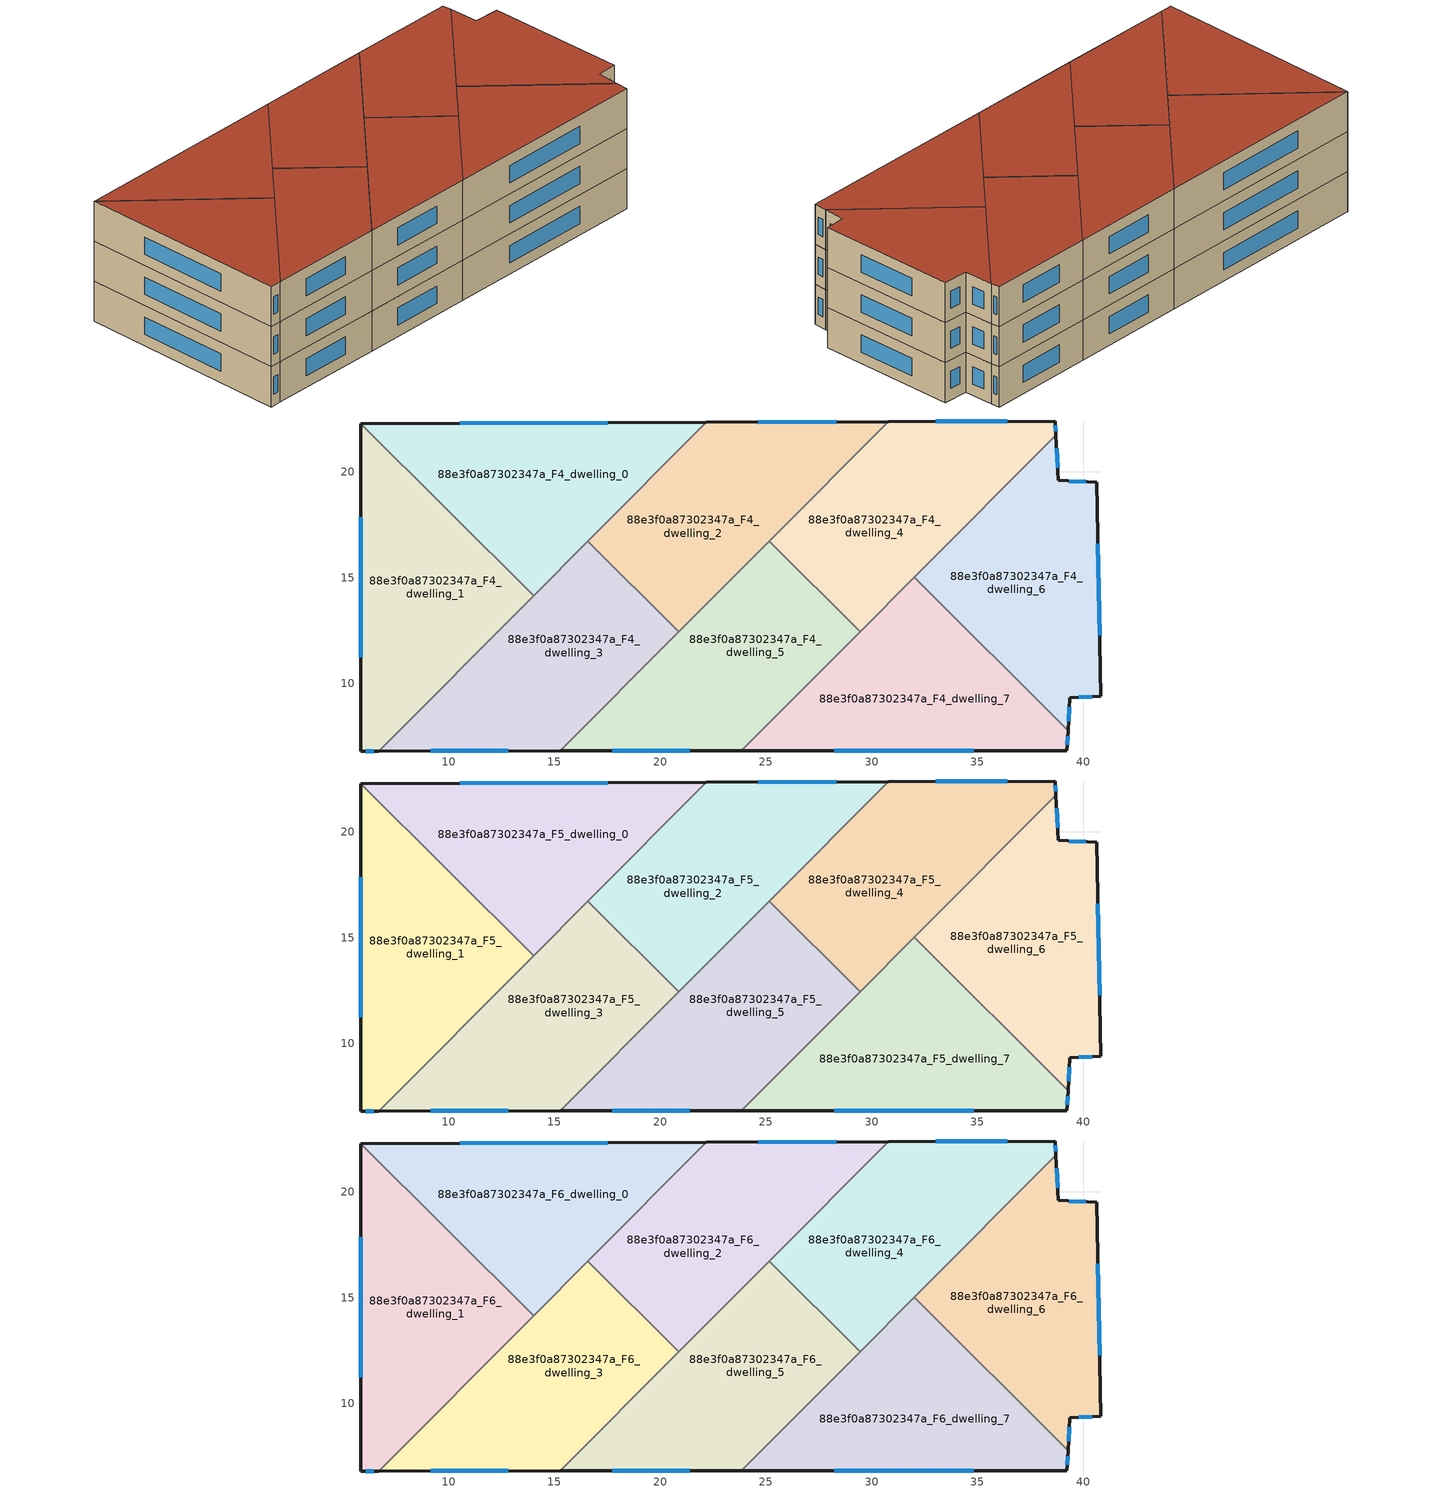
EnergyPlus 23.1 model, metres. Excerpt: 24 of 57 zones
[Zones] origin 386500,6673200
88e3f0a87302347a_F4_dwelling_0
 floor to 88e3f0a87302347a_F3_dwelling_0 (EU_floor_Construction): 22.18,22.34 14.02,14.15 5.85,22.28 z12
 wall outside (EU_wall_Construction): 22.18,22.34 5.85,22.28 z12:15
 wall to 88e3f0a87302347a_F4_dwelling_1 (EU_wall_Construction): 5.85,22.28 14.02,14.15 z12:15
 wall to 88e3f0a87302347a_F4_dwelling_2 (EU_wall_Construction): 16.58,16.72 22.18,22.34 z12:15
 wall to 88e3f0a87302347a_F4_dwelling_3 (EU_wall_Construction): 14.02,14.15 16.58,16.72 z12:15
 window (EU_Window_Construction): 17.51,22.33 10.52,22.3 z12.86:14.14
88e3f0a87302347a_F4_dwelling_1
 floor to 88e3f0a87302347a_F3_dwelling_1 (EU_floor_Construction): 14.02,14.15 6.71,6.8 5.84,6.8 5.84,22.28 5.85,22.28 z12
 wall outside (EU_wall_Construction): 5.85,22.28 5.84,22.28 5.84,6.8 6.71,6.8 z12:15
 wall to 88e3f0a87302347a_F4_dwelling_3 (EU_wall_Construction): 6.71,6.8 14.02,14.15 z12:15
 window (EU_Window_Construction): 6.09,6.8 6.46,6.8 / 5.84,17.86 5.84,11.23 z12.86:14.14
88e3f0a87302347a_F4_dwelling_2
 floor to 88e3f0a87302347a_F3_dwelling_2 (EU_floor_Construction): 30.77,22.37 20.88,12.44 16.58,16.72 22.18,22.34 z12
 wall outside (EU_wall_Construction): 30.77,22.37 22.18,22.34 z12:15
 wall to 88e3f0a87302347a_F4_dwelling_3 (EU_wall_Construction): 16.58,16.72 20.88,12.44 z12:15
 wall to 88e3f0a87302347a_F4_dwelling_4 (EU_wall_Construction): 25.15,16.73 30.77,22.37 z12:15
 wall to 88e3f0a87302347a_F4_dwelling_5 (EU_wall_Construction): 20.88,12.44 25.15,16.73 z12:15
 window (EU_Window_Construction): 28.32,22.37 24.63,22.35 z12.86:14.14
88e3f0a87302347a_F4_dwelling_3
 floor to 88e3f0a87302347a_F3_dwelling_3 (EU_floor_Construction): 20.88,12.44 15.28,6.81 6.71,6.8 16.58,16.72 z12
 wall outside (EU_wall_Construction): 6.71,6.8 15.28,6.81 z12:15
 wall to 88e3f0a87302347a_F4_dwelling_5 (EU_wall_Construction): 15.28,6.81 20.88,12.44 z12:15
 window (EU_Window_Construction): 9.15,6.8 12.83,6.81 z12.86:14.14
88e3f0a87302347a_F4_dwelling_4
 floor to 88e3f0a87302347a_F3_dwelling_4 (EU_floor_Construction): 38.67,22.4 38.7,21.74 29.45,12.45 25.15,16.73 30.77,22.37 z12
 wall outside (EU_wall_Construction): 38.7,21.74 38.67,22.4 30.77,22.37 z12:15
 wall to 88e3f0a87302347a_F4_dwelling_5 (EU_wall_Construction): 25.15,16.73 29.45,12.45 z12:15
 wall to 88e3f0a87302347a_F4_dwelling_6 (EU_wall_Construction): 32,15.01 38.7,21.74 z12:15
 wall to 88e3f0a87302347a_F4_dwelling_7 (EU_wall_Construction): 29.45,12.45 32,15.01 z12:15
 window (EU_Window_Construction): 36.41,22.39 33.03,22.38 / 38.69,21.93 38.68,22.21 z12.86:14.14
88e3f0a87302347a_F4_dwelling_5
 floor to 88e3f0a87302347a_F3_dwelling_5 (EU_floor_Construction): 29.45,12.45 23.84,6.81 15.28,6.81 25.15,16.73 z12
 wall outside (EU_wall_Construction): 15.28,6.81 23.84,6.81 z12:15
 wall to 88e3f0a87302347a_F4_dwelling_7 (EU_wall_Construction): 23.84,6.81 29.45,12.45 z12:15
 window (EU_Window_Construction): 17.72,6.81 21.4,6.81 z12.86:14.14
88e3f0a87302347a_F4_dwelling_6
 floor to 88e3f0a87302347a_F3_dwelling_6 (EU_floor_Construction): 38.7,21.74 38.82,19.59 40.64,19.5 40.84,9.38 39.37,9.32 39.28,7.76 32,15.01 z12
 wall outside (EU_wall_Construction): 39.28,7.76 39.37,9.32 40.84,9.38 40.64,19.5 38.82,19.59 38.7,21.74 z12:15
 wall to 88e3f0a87302347a_F4_dwelling_7 (EU_wall_Construction): 32,15.01 39.28,7.76 z12:15
 window (EU_Window_Construction): 39.31,8.21 39.35,8.88 / 38.79,20.2 38.74,21.12 / 40.12,19.53 39.34,19.57 / 40.78,12.27 40.69,16.61 / 39.79,9.34 40.42,9.36 z12.86:14.14
88e3f0a87302347a_F4_dwelling_7
 floor to 88e3f0a87302347a_F3_dwelling_7 (EU_floor_Construction): 39.28,7.76 39.23,6.82 23.84,6.81 32,15.01 z12
 wall outside (EU_wall_Construction): 23.84,6.81 39.23,6.82 39.28,7.76 z12:15
 window (EU_Window_Construction): 39.24,7.09 39.27,7.49 / 28.24,6.81 34.83,6.82 z12.86:14.14
88e3f0a87302347a_F5_dwelling_0
 floor to 88e3f0a87302347a_F4_dwelling_0 (EU_floor_Construction): 22.18,22.34 14.02,14.15 5.85,22.28 z15
 wall outside (EU_wall_Construction): 22.18,22.34 5.85,22.28 z15:18
 wall to 88e3f0a87302347a_F5_dwelling_1 (EU_wall_Construction): 5.85,22.28 14.02,14.15 z15:18
 wall to 88e3f0a87302347a_F5_dwelling_2 (EU_wall_Construction): 16.58,16.72 22.18,22.34 z15:18
 wall to 88e3f0a87302347a_F5_dwelling_3 (EU_wall_Construction): 14.02,14.15 16.58,16.72 z15:18
 window (EU_Window_Construction): 17.51,22.33 10.52,22.3 z15.86:17.14
88e3f0a87302347a_F5_dwelling_1
 floor to 88e3f0a87302347a_F4_dwelling_1 (EU_floor_Construction): 14.02,14.15 6.71,6.8 5.84,6.8 5.84,22.28 5.85,22.28 z15
 wall outside (EU_wall_Construction): 5.85,22.28 5.84,22.28 5.84,6.8 6.71,6.8 z15:18
 wall to 88e3f0a87302347a_F5_dwelling_3 (EU_wall_Construction): 6.71,6.8 14.02,14.15 z15:18
 window (EU_Window_Construction): 6.09,6.8 6.46,6.8 / 5.84,17.86 5.84,11.23 z15.86:17.14
88e3f0a87302347a_F5_dwelling_2
 floor to 88e3f0a87302347a_F4_dwelling_2 (EU_floor_Construction): 30.77,22.37 20.88,12.44 16.58,16.72 22.18,22.34 z15
 wall outside (EU_wall_Construction): 30.77,22.37 22.18,22.34 z15:18
 wall to 88e3f0a87302347a_F5_dwelling_3 (EU_wall_Construction): 16.58,16.72 20.88,12.44 z15:18
 wall to 88e3f0a87302347a_F5_dwelling_4 (EU_wall_Construction): 25.15,16.73 30.77,22.37 z15:18
 wall to 88e3f0a87302347a_F5_dwelling_5 (EU_wall_Construction): 20.88,12.44 25.15,16.73 z15:18
 window (EU_Window_Construction): 28.32,22.37 24.63,22.35 z15.86:17.14
88e3f0a87302347a_F5_dwelling_3
 floor to 88e3f0a87302347a_F4_dwelling_3 (EU_floor_Construction): 20.88,12.44 15.28,6.81 6.71,6.8 16.58,16.72 z15
 wall outside (EU_wall_Construction): 6.71,6.8 15.28,6.81 z15:18
 wall to 88e3f0a87302347a_F5_dwelling_5 (EU_wall_Construction): 15.28,6.81 20.88,12.44 z15:18
 window (EU_Window_Construction): 9.15,6.8 12.83,6.81 z15.86:17.14
88e3f0a87302347a_F5_dwelling_4
 floor to 88e3f0a87302347a_F4_dwelling_4 (EU_floor_Construction): 38.67,22.4 38.7,21.74 29.45,12.45 25.15,16.73 30.77,22.37 z15
 wall outside (EU_wall_Construction): 38.7,21.74 38.67,22.4 30.77,22.37 z15:18
 wall to 88e3f0a87302347a_F5_dwelling_5 (EU_wall_Construction): 25.15,16.73 29.45,12.45 z15:18
 wall to 88e3f0a87302347a_F5_dwelling_6 (EU_wall_Construction): 32,15.01 38.7,21.74 z15:18
 wall to 88e3f0a87302347a_F5_dwelling_7 (EU_wall_Construction): 29.45,12.45 32,15.01 z15:18
 window (EU_Window_Construction): 36.41,22.39 33.03,22.38 / 38.69,21.93 38.68,22.21 z15.86:17.14
88e3f0a87302347a_F5_dwelling_5
 floor to 88e3f0a87302347a_F4_dwelling_5 (EU_floor_Construction): 29.45,12.45 23.84,6.81 15.28,6.81 25.15,16.73 z15
 wall outside (EU_wall_Construction): 15.28,6.81 23.84,6.81 z15:18
 wall to 88e3f0a87302347a_F5_dwelling_7 (EU_wall_Construction): 23.84,6.81 29.45,12.45 z15:18
 window (EU_Window_Construction): 17.72,6.81 21.4,6.81 z15.86:17.14
88e3f0a87302347a_F5_dwelling_6
 floor to 88e3f0a87302347a_F4_dwelling_6 (EU_floor_Construction): 38.7,21.74 38.82,19.59 40.64,19.5 40.84,9.38 39.37,9.32 39.28,7.76 32,15.01 z15
 wall outside (EU_wall_Construction): 39.28,7.76 39.37,9.32 40.84,9.38 40.64,19.5 38.82,19.59 38.7,21.74 z15:18
 wall to 88e3f0a87302347a_F5_dwelling_7 (EU_wall_Construction): 32,15.01 39.28,7.76 z15:18
 window (EU_Window_Construction): 39.31,8.21 39.35,8.88 / 38.79,20.2 38.74,21.12 / 40.12,19.53 39.34,19.57 / 40.78,12.27 40.69,16.61 / 39.79,9.34 40.42,9.36 z15.86:17.14
88e3f0a87302347a_F5_dwelling_7
 floor to 88e3f0a87302347a_F4_dwelling_7 (EU_floor_Construction): 39.28,7.76 39.23,6.82 23.84,6.81 32,15.01 z15
 wall outside (EU_wall_Construction): 23.84,6.81 39.23,6.82 39.28,7.76 z15:18
 window (EU_Window_Construction): 39.24,7.09 39.27,7.49 / 28.24,6.81 34.83,6.82 z15.86:17.14
88e3f0a87302347a_F6_dwelling_0
 floor to 88e3f0a87302347a_F5_dwelling_0 (EU_floor_Construction): 22.18,22.34 14.02,14.15 5.85,22.28 z18
 wall outside (EU_wall_Construction): 22.18,22.34 5.85,22.28 z18:21
 wall to 88e3f0a87302347a_F6_dwelling_1 (EU_wall_Construction): 5.85,22.28 14.02,14.15 z18:21
 wall to 88e3f0a87302347a_F6_dwelling_2 (EU_wall_Construction): 16.58,16.72 22.18,22.34 z18:21
 wall to 88e3f0a87302347a_F6_dwelling_3 (EU_wall_Construction): 14.02,14.15 16.58,16.72 z18:21
 window (EU_Window_Construction): 17.51,22.33 10.52,22.3 z18.86:20.14
 roof outside (EU_roof_Construction): 14.02,14.15 22.18,22.34 5.85,22.28 z21
88e3f0a87302347a_F6_dwelling_1
 floor to 88e3f0a87302347a_F5_dwelling_1 (EU_floor_Construction): 14.02,14.15 6.71,6.8 5.84,6.8 5.84,22.28 5.85,22.28 z18
 wall outside (EU_wall_Construction): 5.85,22.28 5.84,22.28 5.84,6.8 6.71,6.8 z18:21
 wall to 88e3f0a87302347a_F6_dwelling_3 (EU_wall_Construction): 6.71,6.8 14.02,14.15 z18:21
 window (EU_Window_Construction): 6.09,6.8 6.46,6.8 / 5.84,17.86 5.84,11.23 z18.86:20.14
 roof outside (EU_roof_Construction): 6.71,6.8 14.02,14.15 5.85,22.28 5.84,22.28 5.84,6.8 z21
88e3f0a87302347a_F6_dwelling_2
 floor to 88e3f0a87302347a_F5_dwelling_2 (EU_floor_Construction): 30.77,22.37 20.88,12.44 16.58,16.72 22.18,22.34 z18
 wall outside (EU_wall_Construction): 30.77,22.37 22.18,22.34 z18:21
 wall to 88e3f0a87302347a_F6_dwelling_3 (EU_wall_Construction): 16.58,16.72 20.88,12.44 z18:21
 wall to 88e3f0a87302347a_F6_dwelling_4 (EU_wall_Construction): 25.15,16.73 30.77,22.37 z18:21
 wall to 88e3f0a87302347a_F6_dwelling_5 (EU_wall_Construction): 20.88,12.44 25.15,16.73 z18:21
 window (EU_Window_Construction): 28.32,22.37 24.63,22.35 z18.86:20.14
 roof outside (EU_roof_Construction): 20.88,12.44 30.77,22.37 22.18,22.34 16.58,16.72 z21
88e3f0a87302347a_F6_dwelling_3
 floor to 88e3f0a87302347a_F5_dwelling_3 (EU_floor_Construction): 20.88,12.44 15.28,6.81 6.71,6.8 16.58,16.72 z18
 wall outside (EU_wall_Construction): 6.71,6.8 15.28,6.81 z18:21
 wall to 88e3f0a87302347a_F6_dwelling_5 (EU_wall_Construction): 15.28,6.81 20.88,12.44 z18:21
 window (EU_Window_Construction): 9.15,6.8 12.83,6.81 z18.86:20.14
 roof outside (EU_roof_Construction): 15.28,6.81 20.88,12.44 16.58,16.72 6.71,6.8 z21
88e3f0a87302347a_F6_dwelling_4
 floor to 88e3f0a87302347a_F5_dwelling_4 (EU_floor_Construction): 38.67,22.4 38.7,21.74 29.45,12.45 25.15,16.73 30.77,22.37 z18
 wall outside (EU_wall_Construction): 38.7,21.74 38.67,22.4 30.77,22.37 z18:21
 wall to 88e3f0a87302347a_F6_dwelling_5 (EU_wall_Construction): 25.15,16.73 29.45,12.45 z18:21
 wall to 88e3f0a87302347a_F6_dwelling_6 (EU_wall_Construction): 32,15.01 38.7,21.74 z18:21
 wall to 88e3f0a87302347a_F6_dwelling_7 (EU_wall_Construction): 29.45,12.45 32,15.01 z18:21
 window (EU_Window_Construction): 36.41,22.39 33.03,22.38 / 38.69,21.93 38.68,22.21 z18.86:20.14
 roof outside (EU_roof_Construction): 29.45,12.45 38.7,21.74 38.67,22.4 30.77,22.37 25.15,16.73 z21
88e3f0a87302347a_F6_dwelling_5
 floor to 88e3f0a87302347a_F5_dwelling_5 (EU_floor_Construction): 29.45,12.45 23.84,6.81 15.28,6.81 25.15,16.73 z18
 wall outside (EU_wall_Construction): 15.28,6.81 23.84,6.81 z18:21
 wall to 88e3f0a87302347a_F6_dwelling_7 (EU_wall_Construction): 23.84,6.81 29.45,12.45 z18:21
 window (EU_Window_Construction): 17.72,6.81 21.4,6.81 z18.86:20.14
 roof outside (EU_roof_Construction): 23.84,6.81 29.45,12.45 25.15,16.73 15.28,6.81 z21
88e3f0a87302347a_F6_dwelling_6
 floor to 88e3f0a87302347a_F5_dwelling_6 (EU_floor_Construction): 38.7,21.74 38.82,19.59 40.64,19.5 40.84,9.38 39.37,9.32 39.28,7.76 32,15.01 z18
 wall outside (EU_wall_Construction): 39.28,7.76 39.37,9.32 40.84,9.38 40.64,19.5 38.82,19.59 38.7,21.74 z18:21
 wall to 88e3f0a87302347a_F6_dwelling_7 (EU_wall_Construction): 32,15.01 39.28,7.76 z18:21
 window (EU_Window_Construction): 39.31,8.21 39.35,8.88 / 38.79,20.2 38.74,21.12 / 40.12,19.53 39.34,19.57 / 40.78,12.27 40.69,16.61 / 39.79,9.34 40.42,9.36 z18.86:20.14
 roof outside (EU_roof_Construction): 39.28,7.76 39.37,9.32 40.84,9.38 40.64,19.5 38.82,19.59 38.7,21.74 32,15.01 z21
88e3f0a87302347a_F6_dwelling_7
 floor to 88e3f0a87302347a_F5_dwelling_7 (EU_floor_Construction): 39.28,7.76 39.23,6.82 23.84,6.81 32,15.01 z18
 wall outside (EU_wall_Construction): 23.84,6.81 39.23,6.82 39.28,7.76 z18:21
 window (EU_Window_Construction): 39.24,7.09 39.27,7.49 / 28.24,6.81 34.83,6.82 z18.86:20.14
 roof outside (EU_roof_Construction): 39.23,6.82 39.28,7.76 32,15.01 23.84,6.81 z21
[Building]
EU S2 Campaign: North Axis=0; Terrain=City; Solar Distribution=FullExterior
[Site:Location]
Helsinki-Vantaa.AP: Latitude=60.317; Longitude=24.963; Time Zone=2; Elevation=54.6
[SizingPeriod:WeatherFileDays]
AnnualSizingPeriod: Begin Month=1; Begin Day of Month=1; End Month=12; End Day of Month=31; Day of Week for Start Day=Monday; Use Weather File Daylight Saving Period=No; Use Weather File Rain and Snow Indicators=No
[MATERIAL]
EU_InternalMass_Material: Roughness=MediumRough; Thickness=0.1; Conductivity=1; Density=1800; Specific Heat=900; Thermal Absorptance=0.9; Solar Absorptance=0.7; Visible Absorptance=0.7
[MATERIAL:NOMASS] Roughness=MediumRough; Thermal Absorptance=0.9; Solar Absorptance=0.7; Visible Absorptance=0.7
Name | Thermal Resistance
EU_wall_NoMass | 1.10183
EU_roof_NoMass; EU_floor_NoMass | 1.70606
[WINDOWMATERIAL:SIMPLEGLAZINGSYSTEM]
EU_Window_SimpleGlazing: UFactor=3.11035; Solar Heat Gain Coefficient=0.8; Visible Transmittance=0.8
[CONSTRUCTION]
EU_wall_Construction: EU_wall_NoMass
EU_roof_Construction: EU_roof_NoMass
EU_floor_Construction: EU_floor_NoMass
EU_Window_Construction: EU_Window_SimpleGlazing
EU_InternalMass_Construction: EU_InternalMass_Material
[ZONE] Type=1; Multiplier=1; Ceiling Height=autocalculate; Floor Area=autocalculate; Part of Total Floor Area=Yes
Name | Volume
88e3f0a87302347a_F4_dwelling_0; 88e3f0a87302347a_F5_dwelling_0; 88e3f0a87302347a_F6_dwelling_0; 88e3f0a87302347a_F4_dwelling_6; 88e3f0a87302347a_F5_dwelling_6; 88e3f0a87302347a_F6_dwelling_6 | 199.818
88e3f0a87302347a_F4_dwelling_1; 88e3f0a87302347a_F5_dwelling_1; 88e3f0a87302347a_F6_dwelling_1 | 199.831
88e3f0a87302347a_F4_dwelling_2; 88e3f0a87302347a_F5_dwelling_2; 88e3f0a87302347a_F6_dwelling_2; 88e3f0a87302347a_F4_dwelling_7; 88e3f0a87302347a_F5_dwelling_7; 88e3f0a87302347a_F6_dwelling_7 | 199.819
88e3f0a87302347a_F4_dwelling_3; 88e3f0a87302347a_F5_dwelling_3; 88e3f0a87302347a_F6_dwelling_3 | 199.81
88e3f0a87302347a_F4_dwelling_4; 88e3f0a87302347a_F5_dwelling_4; 88e3f0a87302347a_F6_dwelling_4 | 199.814
88e3f0a87302347a_F4_dwelling_5; 88e3f0a87302347a_F5_dwelling_5; 88e3f0a87302347a_F6_dwelling_5 | 199.805
[INTERNALMASS] Construction=EU_InternalMass_Construction
Name | Zone or ZoneList | Surface Area
88e3f0a87302347a_F4_dwelling_0_EU_InternalMass | 88e3f0a87302347a_F4_dwelling_0 | 66.6062
88e3f0a87302347a_F4_dwelling_1_EU_InternalMass | 88e3f0a87302347a_F4_dwelling_1 | 66.6105
88e3f0a87302347a_F4_dwelling_2_EU_InternalMass | 88e3f0a87302347a_F4_dwelling_2 | 66.6063
88e3f0a87302347a_F4_dwelling_3_EU_InternalMass | 88e3f0a87302347a_F4_dwelling_3 | 66.6037
88e3f0a87302347a_F4_dwelling_4_EU_InternalMass | 88e3f0a87302347a_F4_dwelling_4 | 66.6051
88e3f0a87302347a_F4_dwelling_5_EU_InternalMass | 88e3f0a87302347a_F4_dwelling_5 | 66.6065
88e3f0a87302347a_F4_dwelling_6_EU_InternalMass | 88e3f0a87302347a_F4_dwelling_6 | 66.6061
88e3f0a87302347a_F4_dwelling_7_EU_InternalMass | 88e3f0a87302347a_F4_dwelling_7 | 66.6061
88e3f0a87302347a_F5_dwelling_0_EU_InternalMass | 88e3f0a87302347a_F5_dwelling_0 | 66.6062
88e3f0a87302347a_F5_dwelling_1_EU_InternalMass | 88e3f0a87302347a_F5_dwelling_1 | 66.6105
88e3f0a87302347a_F5_dwelling_2_EU_InternalMass | 88e3f0a87302347a_F5_dwelling_2 | 66.6063
88e3f0a87302347a_F5_dwelling_3_EU_InternalMass | 88e3f0a87302347a_F5_dwelling_3 | 66.6037
88e3f0a87302347a_F5_dwelling_4_EU_InternalMass | 88e3f0a87302347a_F5_dwelling_4 | 66.6051
88e3f0a87302347a_F5_dwelling_5_EU_InternalMass | 88e3f0a87302347a_F5_dwelling_5 | 66.6065
88e3f0a87302347a_F5_dwelling_6_EU_InternalMass | 88e3f0a87302347a_F5_dwelling_6 | 66.6061
88e3f0a87302347a_F5_dwelling_7_EU_InternalMass | 88e3f0a87302347a_F5_dwelling_7 | 66.6061
88e3f0a87302347a_F6_dwelling_0_EU_InternalMass | 88e3f0a87302347a_F6_dwelling_0 | 66.6062
88e3f0a87302347a_F6_dwelling_1_EU_InternalMass | 88e3f0a87302347a_F6_dwelling_1 | 66.6105
88e3f0a87302347a_F6_dwelling_2_EU_InternalMass | 88e3f0a87302347a_F6_dwelling_2 | 66.6063
88e3f0a87302347a_F6_dwelling_3_EU_InternalMass | 88e3f0a87302347a_F6_dwelling_3 | 66.6037
88e3f0a87302347a_F6_dwelling_4_EU_InternalMass | 88e3f0a87302347a_F6_dwelling_4 | 66.6051
88e3f0a87302347a_F6_dwelling_5_EU_InternalMass | 88e3f0a87302347a_F6_dwelling_5 | 66.6065
88e3f0a87302347a_F6_dwelling_6_EU_InternalMass | 88e3f0a87302347a_F6_dwelling_6 | 66.6061
88e3f0a87302347a_F6_dwelling_7_EU_InternalMass | 88e3f0a87302347a_F6_dwelling_7 | 66.6061
[OTHEREQUIPMENT] Fuel Type=Electricity; Design Level Calculation Method=Watts/Area; Power per Zone Floor Area=1; Fraction Latent=0; Fraction Radiant=0; Fraction Lost=0; Carbon Dioxide Generation Rate=0; EndUse Subcategory=EU_Step8_InternalGains
Name | Zone or ZoneList or Space or SpaceList | Schedule
EU_Step8_InternalGain_88e3f0a87302347a_F4_dwelling_0_f000 | 88e3f0a87302347a_F4_dwelling_0 | EU_Step8_GainSchedule_88e3f0a87302347a_F4_dwelling_0_f000
EU_Step8_InternalGain_88e3f0a87302347a_F4_dwelling_1_f000 | 88e3f0a87302347a_F4_dwelling_1 | EU_Step8_GainSchedule_88e3f0a87302347a_F4_dwelling_1_f000
EU_Step8_InternalGain_88e3f0a87302347a_F4_dwelling_2_f000 | 88e3f0a87302347a_F4_dwelling_2 | EU_Step8_GainSchedule_88e3f0a87302347a_F4_dwelling_2_f000
EU_Step8_InternalGain_88e3f0a87302347a_F4_dwelling_3_f000 | 88e3f0a87302347a_F4_dwelling_3 | EU_Step8_GainSchedule_88e3f0a87302347a_F4_dwelling_3_f000
EU_Step8_InternalGain_88e3f0a87302347a_F4_dwelling_4_f000 | 88e3f0a87302347a_F4_dwelling_4 | EU_Step8_GainSchedule_88e3f0a87302347a_F4_dwelling_4_f000
EU_Step8_InternalGain_88e3f0a87302347a_F4_dwelling_5_f000 | 88e3f0a87302347a_F4_dwelling_5 | EU_Step8_GainSchedule_88e3f0a87302347a_F4_dwelling_5_f000
EU_Step8_InternalGain_88e3f0a87302347a_F4_dwelling_6_f000 | 88e3f0a87302347a_F4_dwelling_6 | EU_Step8_GainSchedule_88e3f0a87302347a_F4_dwelling_6_f000
EU_Step8_InternalGain_88e3f0a87302347a_F4_dwelling_7_f000 | 88e3f0a87302347a_F4_dwelling_7 | EU_Step8_GainSchedule_88e3f0a87302347a_F4_dwelling_7_f000
EU_Step8_InternalGain_88e3f0a87302347a_F5_dwelling_0_f000 | 88e3f0a87302347a_F5_dwelling_0 | EU_Step8_GainSchedule_88e3f0a87302347a_F5_dwelling_0_f000
EU_Step8_InternalGain_88e3f0a87302347a_F5_dwelling_1_f000 | 88e3f0a87302347a_F5_dwelling_1 | EU_Step8_GainSchedule_88e3f0a87302347a_F5_dwelling_1_f000
EU_Step8_InternalGain_88e3f0a87302347a_F5_dwelling_2_f000 | 88e3f0a87302347a_F5_dwelling_2 | EU_Step8_GainSchedule_88e3f0a87302347a_F5_dwelling_2_f000
EU_Step8_InternalGain_88e3f0a87302347a_F5_dwelling_3_f000 | 88e3f0a87302347a_F5_dwelling_3 | EU_Step8_GainSchedule_88e3f0a87302347a_F5_dwelling_3_f000
EU_Step8_InternalGain_88e3f0a87302347a_F5_dwelling_4_f000 | 88e3f0a87302347a_F5_dwelling_4 | EU_Step8_GainSchedule_88e3f0a87302347a_F5_dwelling_4_f000
EU_Step8_InternalGain_88e3f0a87302347a_F5_dwelling_5_f000 | 88e3f0a87302347a_F5_dwelling_5 | EU_Step8_GainSchedule_88e3f0a87302347a_F5_dwelling_5_f000
EU_Step8_InternalGain_88e3f0a87302347a_F5_dwelling_6_f000 | 88e3f0a87302347a_F5_dwelling_6 | EU_Step8_GainSchedule_88e3f0a87302347a_F5_dwelling_6_f000
EU_Step8_InternalGain_88e3f0a87302347a_F5_dwelling_7_f000 | 88e3f0a87302347a_F5_dwelling_7 | EU_Step8_GainSchedule_88e3f0a87302347a_F5_dwelling_7_f000
EU_Step8_InternalGain_88e3f0a87302347a_F6_dwelling_0_f000 | 88e3f0a87302347a_F6_dwelling_0 | EU_Step8_GainSchedule_88e3f0a87302347a_F6_dwelling_0_f000
EU_Step8_InternalGain_88e3f0a87302347a_F6_dwelling_1_f000 | 88e3f0a87302347a_F6_dwelling_1 | EU_Step8_GainSchedule_88e3f0a87302347a_F6_dwelling_1_f000
EU_Step8_InternalGain_88e3f0a87302347a_F6_dwelling_2_f000 | 88e3f0a87302347a_F6_dwelling_2 | EU_Step8_GainSchedule_88e3f0a87302347a_F6_dwelling_2_f000
EU_Step8_InternalGain_88e3f0a87302347a_F6_dwelling_3_f000 | 88e3f0a87302347a_F6_dwelling_3 | EU_Step8_GainSchedule_88e3f0a87302347a_F6_dwelling_3_f000
EU_Step8_InternalGain_88e3f0a87302347a_F6_dwelling_4_f000 | 88e3f0a87302347a_F6_dwelling_4 | EU_Step8_GainSchedule_88e3f0a87302347a_F6_dwelling_4_f000
EU_Step8_InternalGain_88e3f0a87302347a_F6_dwelling_5_f000 | 88e3f0a87302347a_F6_dwelling_5 | EU_Step8_GainSchedule_88e3f0a87302347a_F6_dwelling_5_f000
EU_Step8_InternalGain_88e3f0a87302347a_F6_dwelling_6_f000 | 88e3f0a87302347a_F6_dwelling_6 | EU_Step8_GainSchedule_88e3f0a87302347a_F6_dwelling_6_f000
EU_Step8_InternalGain_88e3f0a87302347a_F6_dwelling_7_f000 | 88e3f0a87302347a_F6_dwelling_7 | EU_Step8_GainSchedule_88e3f0a87302347a_F6_dwelling_7_f000
[ZONEVENTILATION:DESIGNFLOWRATE] Schedule=EU_AlwaysOn; Design Flow Rate Calculation Method=AirChanges/Hour; Air Changes per Hour=0.756316; Ventilation Type=Natural; Fan Pressure Rise=0; Fan Total Efficiency=1; Constant Term Coefficient=1; Temperature Term Coefficient=0; Velocity Term Coefficient=0; Velocity Squared Term Coefficient=0; Minimum Indoor Temperature=-100; Maximum Indoor Temperature=100; Delta Temperature=-100; Minimum Outdoor Temperature=-100; Maximum Outdoor Temperature=100; Maximum Wind Speed=40
Name | Zone or ZoneList or Space or SpaceList
EU_ConstantAir_88e3f0a87302347a_F4_dwelling_0 | 88e3f0a87302347a_F4_dwelling_0
EU_ConstantAir_88e3f0a87302347a_F4_dwelling_1 | 88e3f0a87302347a_F4_dwelling_1
EU_ConstantAir_88e3f0a87302347a_F4_dwelling_2 | 88e3f0a87302347a_F4_dwelling_2
EU_ConstantAir_88e3f0a87302347a_F4_dwelling_3 | 88e3f0a87302347a_F4_dwelling_3
EU_ConstantAir_88e3f0a87302347a_F4_dwelling_4 | 88e3f0a87302347a_F4_dwelling_4
EU_ConstantAir_88e3f0a87302347a_F4_dwelling_5 | 88e3f0a87302347a_F4_dwelling_5
EU_ConstantAir_88e3f0a87302347a_F4_dwelling_6 | 88e3f0a87302347a_F4_dwelling_6
EU_ConstantAir_88e3f0a87302347a_F4_dwelling_7 | 88e3f0a87302347a_F4_dwelling_7
EU_ConstantAir_88e3f0a87302347a_F5_dwelling_0 | 88e3f0a87302347a_F5_dwelling_0
EU_ConstantAir_88e3f0a87302347a_F5_dwelling_1 | 88e3f0a87302347a_F5_dwelling_1
EU_ConstantAir_88e3f0a87302347a_F5_dwelling_2 | 88e3f0a87302347a_F5_dwelling_2
EU_ConstantAir_88e3f0a87302347a_F5_dwelling_3 | 88e3f0a87302347a_F5_dwelling_3
EU_ConstantAir_88e3f0a87302347a_F5_dwelling_4 | 88e3f0a87302347a_F5_dwelling_4
EU_ConstantAir_88e3f0a87302347a_F5_dwelling_5 | 88e3f0a87302347a_F5_dwelling_5
EU_ConstantAir_88e3f0a87302347a_F5_dwelling_6 | 88e3f0a87302347a_F5_dwelling_6
EU_ConstantAir_88e3f0a87302347a_F5_dwelling_7 | 88e3f0a87302347a_F5_dwelling_7
EU_ConstantAir_88e3f0a87302347a_F6_dwelling_0 | 88e3f0a87302347a_F6_dwelling_0
EU_ConstantAir_88e3f0a87302347a_F6_dwelling_1 | 88e3f0a87302347a_F6_dwelling_1
EU_ConstantAir_88e3f0a87302347a_F6_dwelling_2 | 88e3f0a87302347a_F6_dwelling_2
EU_ConstantAir_88e3f0a87302347a_F6_dwelling_3 | 88e3f0a87302347a_F6_dwelling_3
EU_ConstantAir_88e3f0a87302347a_F6_dwelling_4 | 88e3f0a87302347a_F6_dwelling_4
EU_ConstantAir_88e3f0a87302347a_F6_dwelling_5 | 88e3f0a87302347a_F6_dwelling_5
EU_ConstantAir_88e3f0a87302347a_F6_dwelling_6 | 88e3f0a87302347a_F6_dwelling_6
EU_ConstantAir_88e3f0a87302347a_F6_dwelling_7 | 88e3f0a87302347a_F6_dwelling_7
[HVACTEMPLATE:THERMOSTAT] Constant Heating Setpoint=20; Constant Cooling Setpoint=50
EU_HeatOnly_88e3f0a87302347a_F0_dwelling_0; EU_HeatOnly_88e3f0a87302347a_F0_dwelling_1; EU_HeatOnly_88e3f0a87302347a_F0_dwelling_2; EU_HeatOnly_88e3f0a87302347a_F0_dwelling_3; EU_HeatOnly_88e3f0a87302347a_F0_dwelling_4; EU_HeatOnly_88e3f0a87302347a_F0_dwelling_5; EU_HeatOnly_88e3f0a87302347a_F0_dwelling_6; EU_HeatOnly_88e3f0a87302347a_F0_dwelling_7; EU_HeatOnly_88e3f0a87302347a_F0_dwelling_8; EU_HeatOnly_88e3f0a87302347a_F1_dwelling_0; EU_HeatOnly_88e3f0a87302347a_F1_dwelling_1; EU_HeatOnly_88e3f0a87302347a_F1_dwelling_2; EU_HeatOnly_88e3f0a87302347a_F1_dwelling_3; EU_HeatOnly_88e3f0a87302347a_F1_dwelling_4; EU_HeatOnly_88e3f0a87302347a_F1_dwelling_5; EU_HeatOnly_88e3f0a87302347a_F1_dwelling_6; EU_HeatOnly_88e3f0a87302347a_F1_dwelling_7; EU_HeatOnly_88e3f0a87302347a_F2_dwelling_0; EU_HeatOnly_88e3f0a87302347a_F2_dwelling_1; EU_HeatOnly_88e3f0a87302347a_F2_dwelling_2; EU_HeatOnly_88e3f0a87302347a_F2_dwelling_3; EU_HeatOnly_88e3f0a87302347a_F2_dwelling_4; EU_HeatOnly_88e3f0a87302347a_F2_dwelling_5; EU_HeatOnly_88e3f0a87302347a_F2_dwelling_6; EU_HeatOnly_88e3f0a87302347a_F2_dwelling_7; EU_HeatOnly_88e3f0a87302347a_F3_dwelling_0; EU_HeatOnly_88e3f0a87302347a_F3_dwelling_1; EU_HeatOnly_88e3f0a87302347a_F3_dwelling_2; EU_HeatOnly_88e3f0a87302347a_F3_dwelling_3; EU_HeatOnly_88e3f0a87302347a_F3_dwelling_4; EU_HeatOnly_88e3f0a87302347a_F3_dwelling_5; EU_HeatOnly_88e3f0a87302347a_F3_dwelling_6; EU_HeatOnly_88e3f0a87302347a_F3_dwelling_7; EU_HeatOnly_88e3f0a87302347a_F4_dwelling_0; EU_HeatOnly_88e3f0a87302347a_F4_dwelling_1; EU_HeatOnly_88e3f0a87302347a_F4_dwelling_2; EU_HeatOnly_88e3f0a87302347a_F4_dwelling_3; EU_HeatOnly_88e3f0a87302347a_F4_dwelling_4; EU_HeatOnly_88e3f0a87302347a_F4_dwelling_5; EU_HeatOnly_88e3f0a87302347a_F4_dwelling_6; EU_HeatOnly_88e3f0a87302347a_F4_dwelling_7; EU_HeatOnly_88e3f0a87302347a_F5_dwelling_0; EU_HeatOnly_88e3f0a87302347a_F5_dwelling_1; EU_HeatOnly_88e3f0a87302347a_F5_dwelling_2; EU_HeatOnly_88e3f0a87302347a_F5_dwelling_3; EU_HeatOnly_88e3f0a87302347a_F5_dwelling_4; EU_HeatOnly_88e3f0a87302347a_F5_dwelling_5; EU_HeatOnly_88e3f0a87302347a_F5_dwelling_6; EU_HeatOnly_88e3f0a87302347a_F5_dwelling_7; EU_HeatOnly_88e3f0a87302347a_F6_dwelling_0; EU_HeatOnly_88e3f0a87302347a_F6_dwelling_1; EU_HeatOnly_88e3f0a87302347a_F6_dwelling_2; EU_HeatOnly_88e3f0a87302347a_F6_dwelling_3; EU_HeatOnly_88e3f0a87302347a_F6_dwelling_4; EU_HeatOnly_88e3f0a87302347a_F6_dwelling_5; EU_HeatOnly_88e3f0a87302347a_F6_dwelling_6; EU_HeatOnly_88e3f0a87302347a_F6_dwelling_7
[HVACTEMPLATE:ZONE:IDEALLOADSAIRSYSTEM] System Availability Schedule=EU_AlwaysOn; Maximum Heating Supply Air Temperature=50; Minimum Cooling Supply Air Temperature=13; Maximum Heating Supply Air Humidity Ratio=0.0156; Minimum Cooling Supply Air Humidity Ratio=0.0077; Heating Limit=NoLimit; Cooling Limit=NoLimit; Heating Availability Schedule=EU_AlwaysOn; Cooling Availability Schedule=EU_CoolingOff; Dehumidification Control Type=ConstantSensibleHeatRatio; Cooling Sensible Heat Ratio=0.7; Dehumidification Setpoint=60; Humidification Control Type=None; Humidification Setpoint=30; Outdoor Air Method=None; Outdoor Air Flow Rate per Person=0.00944; Outdoor Air Flow Rate per Zone Floor Area=0; Outdoor Air Flow Rate per Zone=0; Demand Controlled Ventilation Type=None; Outdoor Air Economizer Type=NoEconomizer; Heat Recovery Type=None; Sensible Heat Recovery Effectiveness=0.7; Latent Heat Recovery Effectiveness=0.65
Name | Template Thermostat
88e3f0a87302347a_F4_dwelling_0 | EU_HeatOnly_88e3f0a87302347a_F4_dwelling_0
88e3f0a87302347a_F4_dwelling_1 | EU_HeatOnly_88e3f0a87302347a_F4_dwelling_1
88e3f0a87302347a_F4_dwelling_2 | EU_HeatOnly_88e3f0a87302347a_F4_dwelling_2
88e3f0a87302347a_F4_dwelling_3 | EU_HeatOnly_88e3f0a87302347a_F4_dwelling_3
88e3f0a87302347a_F4_dwelling_4 | EU_HeatOnly_88e3f0a87302347a_F4_dwelling_4
88e3f0a87302347a_F4_dwelling_5 | EU_HeatOnly_88e3f0a87302347a_F4_dwelling_5
88e3f0a87302347a_F4_dwelling_6 | EU_HeatOnly_88e3f0a87302347a_F4_dwelling_6
88e3f0a87302347a_F4_dwelling_7 | EU_HeatOnly_88e3f0a87302347a_F4_dwelling_7
88e3f0a87302347a_F5_dwelling_0 | EU_HeatOnly_88e3f0a87302347a_F5_dwelling_0
88e3f0a87302347a_F5_dwelling_1 | EU_HeatOnly_88e3f0a87302347a_F5_dwelling_1
88e3f0a87302347a_F5_dwelling_2 | EU_HeatOnly_88e3f0a87302347a_F5_dwelling_2
88e3f0a87302347a_F5_dwelling_3 | EU_HeatOnly_88e3f0a87302347a_F5_dwelling_3
88e3f0a87302347a_F5_dwelling_4 | EU_HeatOnly_88e3f0a87302347a_F5_dwelling_4
88e3f0a87302347a_F5_dwelling_5 | EU_HeatOnly_88e3f0a87302347a_F5_dwelling_5
88e3f0a87302347a_F5_dwelling_6 | EU_HeatOnly_88e3f0a87302347a_F5_dwelling_6
88e3f0a87302347a_F5_dwelling_7 | EU_HeatOnly_88e3f0a87302347a_F5_dwelling_7
88e3f0a87302347a_F6_dwelling_0 | EU_HeatOnly_88e3f0a87302347a_F6_dwelling_0
88e3f0a87302347a_F6_dwelling_1 | EU_HeatOnly_88e3f0a87302347a_F6_dwelling_1
88e3f0a87302347a_F6_dwelling_2 | EU_HeatOnly_88e3f0a87302347a_F6_dwelling_2
88e3f0a87302347a_F6_dwelling_3 | EU_HeatOnly_88e3f0a87302347a_F6_dwelling_3
88e3f0a87302347a_F6_dwelling_4 | EU_HeatOnly_88e3f0a87302347a_F6_dwelling_4
88e3f0a87302347a_F6_dwelling_5 | EU_HeatOnly_88e3f0a87302347a_F6_dwelling_5
88e3f0a87302347a_F6_dwelling_6 | EU_HeatOnly_88e3f0a87302347a_F6_dwelling_6
88e3f0a87302347a_F6_dwelling_7 | EU_HeatOnly_88e3f0a87302347a_F6_dwelling_7
[SIZING:ZONE] Zone Cooling Design Supply Air Temperature Input Method=SupplyAirTemperature; Zone Cooling Design Supply Air Temperature=13; Zone Heating Design Supply Air Temperature Input Method=SupplyAirTemperature; Zone Heating Design Supply Air Temperature=50; Zone Cooling Design Supply Air Humidity Ratio=0.008; Zone Heating Design Supply Air Humidity Ratio=0.008; Cooling Design Air Flow Method=DesignDay; Cooling Design Air Flow Rate=0; Cooling Minimum Air Flow per Zone Floor Area=0.000762; Cooling Minimum Air Flow=0; Cooling Minimum Air Flow Fraction=0.2; Heating Design Air Flow Method=DesignDay; Heating Design Air Flow Rate=0; Heating Maximum Air Flow per Zone Floor Area=0.002032; Heating Maximum Air Flow=0.141576; Heating Maximum Air Flow Fraction=0.3; Account for Dedicated Outdoor Air System=No; Dedicated Outdoor Air System Control Strategy=NeutralSupplyAir; Dedicated Outdoor Air Low Setpoint Temperature for Design=autosize; Dedicated Outdoor Air High Setpoint Temperature for Design=autosize; Zone Load Sizing Method=Sensible Load Only No Latent Load; Zone Latent Cooling Design Supply Air Humidity Ratio Input Method=HumidityRatioDifference; Zone Cooling Design Supply Air Humidity Ratio Difference=0.005; Zone Latent Heating Design Supply Air Humidity Ratio Input Method=HumidityRatioDifference; Zone Humidification Design Supply Air Humidity Ratio Difference=0.005
88e3f0a87302347a_F4_dwelling_0; 88e3f0a87302347a_F4_dwelling_1; 88e3f0a87302347a_F4_dwelling_2; 88e3f0a87302347a_F4_dwelling_3; 88e3f0a87302347a_F4_dwelling_4; 88e3f0a87302347a_F4_dwelling_5; 88e3f0a87302347a_F4_dwelling_6; 88e3f0a87302347a_F4_dwelling_7; 88e3f0a87302347a_F5_dwelling_0; 88e3f0a87302347a_F5_dwelling_1; 88e3f0a87302347a_F5_dwelling_2; 88e3f0a87302347a_F5_dwelling_3; 88e3f0a87302347a_F5_dwelling_4; 88e3f0a87302347a_F5_dwelling_5; 88e3f0a87302347a_F5_dwelling_6; 88e3f0a87302347a_F5_dwelling_7; 88e3f0a87302347a_F6_dwelling_0; 88e3f0a87302347a_F6_dwelling_1; 88e3f0a87302347a_F6_dwelling_2; 88e3f0a87302347a_F6_dwelling_3; 88e3f0a87302347a_F6_dwelling_4; 88e3f0a87302347a_F6_dwelling_5; 88e3f0a87302347a_F6_dwelling_6; 88e3f0a87302347a_F6_dwelling_7
[SCHEDULE:CONSTANT]
Name | Hourly Value
EU_AlwaysOn | 1
EU_CoolingOff | 0
[SCHEDULE:FILE] Column Number=1; Rows to Skip at Top=0; Number of Hours of Data=8760; Column Separator=Comma; Interpolate to Timestep=No; Minutes per Item=60; Adjust Schedule for Daylight Savings=Yes
Name | File
EU_Step8_GainSchedule_88e3f0a87302347a_F4_dwelling_0_f000 | ../../schedules/88e3f0a87302347a/88e3f0a87302347a_F4_dwelling_0_f000_gain.csv
EU_Step8_GainSchedule_88e3f0a87302347a_F4_dwelling_1_f000 | ../../schedules/88e3f0a87302347a/88e3f0a87302347a_F4_dwelling_1_f000_gain.csv
EU_Step8_GainSchedule_88e3f0a87302347a_F4_dwelling_2_f000 | ../../schedules/88e3f0a87302347a/88e3f0a87302347a_F4_dwelling_2_f000_gain.csv
EU_Step8_GainSchedule_88e3f0a87302347a_F4_dwelling_3_f000 | ../../schedules/88e3f0a87302347a/88e3f0a87302347a_F4_dwelling_3_f000_gain.csv
EU_Step8_GainSchedule_88e3f0a87302347a_F4_dwelling_4_f000 | ../../schedules/88e3f0a87302347a/88e3f0a87302347a_F4_dwelling_4_f000_gain.csv
EU_Step8_GainSchedule_88e3f0a87302347a_F4_dwelling_5_f000 | ../../schedules/88e3f0a87302347a/88e3f0a87302347a_F4_dwelling_5_f000_gain.csv
EU_Step8_GainSchedule_88e3f0a87302347a_F4_dwelling_6_f000 | ../../schedules/88e3f0a87302347a/88e3f0a87302347a_F4_dwelling_6_f000_gain.csv
EU_Step8_GainSchedule_88e3f0a87302347a_F4_dwelling_7_f000 | ../../schedules/88e3f0a87302347a/88e3f0a87302347a_F4_dwelling_7_f000_gain.csv
EU_Step8_GainSchedule_88e3f0a87302347a_F5_dwelling_0_f000 | ../../schedules/88e3f0a87302347a/88e3f0a87302347a_F5_dwelling_0_f000_gain.csv
EU_Step8_GainSchedule_88e3f0a87302347a_F5_dwelling_1_f000 | ../../schedules/88e3f0a87302347a/88e3f0a87302347a_F5_dwelling_1_f000_gain.csv
EU_Step8_GainSchedule_88e3f0a87302347a_F5_dwelling_2_f000 | ../../schedules/88e3f0a87302347a/88e3f0a87302347a_F5_dwelling_2_f000_gain.csv
EU_Step8_GainSchedule_88e3f0a87302347a_F5_dwelling_3_f000 | ../../schedules/88e3f0a87302347a/88e3f0a87302347a_F5_dwelling_3_f000_gain.csv
EU_Step8_GainSchedule_88e3f0a87302347a_F5_dwelling_4_f000 | ../../schedules/88e3f0a87302347a/88e3f0a87302347a_F5_dwelling_4_f000_gain.csv
EU_Step8_GainSchedule_88e3f0a87302347a_F5_dwelling_5_f000 | ../../schedules/88e3f0a87302347a/88e3f0a87302347a_F5_dwelling_5_f000_gain.csv
EU_Step8_GainSchedule_88e3f0a87302347a_F5_dwelling_6_f000 | ../../schedules/88e3f0a87302347a/88e3f0a87302347a_F5_dwelling_6_f000_gain.csv
EU_Step8_GainSchedule_88e3f0a87302347a_F5_dwelling_7_f000 | ../../schedules/88e3f0a87302347a/88e3f0a87302347a_F5_dwelling_7_f000_gain.csv
EU_Step8_GainSchedule_88e3f0a87302347a_F6_dwelling_0_f000 | ../../schedules/88e3f0a87302347a/88e3f0a87302347a_F6_dwelling_0_f000_gain.csv
EU_Step8_GainSchedule_88e3f0a87302347a_F6_dwelling_1_f000 | ../../schedules/88e3f0a87302347a/88e3f0a87302347a_F6_dwelling_1_f000_gain.csv
EU_Step8_GainSchedule_88e3f0a87302347a_F6_dwelling_2_f000 | ../../schedules/88e3f0a87302347a/88e3f0a87302347a_F6_dwelling_2_f000_gain.csv
EU_Step8_GainSchedule_88e3f0a87302347a_F6_dwelling_3_f000 | ../../schedules/88e3f0a87302347a/88e3f0a87302347a_F6_dwelling_3_f000_gain.csv
EU_Step8_GainSchedule_88e3f0a87302347a_F6_dwelling_4_f000 | ../../schedules/88e3f0a87302347a/88e3f0a87302347a_F6_dwelling_4_f000_gain.csv
EU_Step8_GainSchedule_88e3f0a87302347a_F6_dwelling_5_f000 | ../../schedules/88e3f0a87302347a/88e3f0a87302347a_F6_dwelling_5_f000_gain.csv
EU_Step8_GainSchedule_88e3f0a87302347a_F6_dwelling_6_f000 | ../../schedules/88e3f0a87302347a/88e3f0a87302347a_F6_dwelling_6_f000_gain.csv
EU_Step8_GainSchedule_88e3f0a87302347a_F6_dwelling_7_f000 | ../../schedules/88e3f0a87302347a/88e3f0a87302347a_F6_dwelling_7_f000_gain.csv
